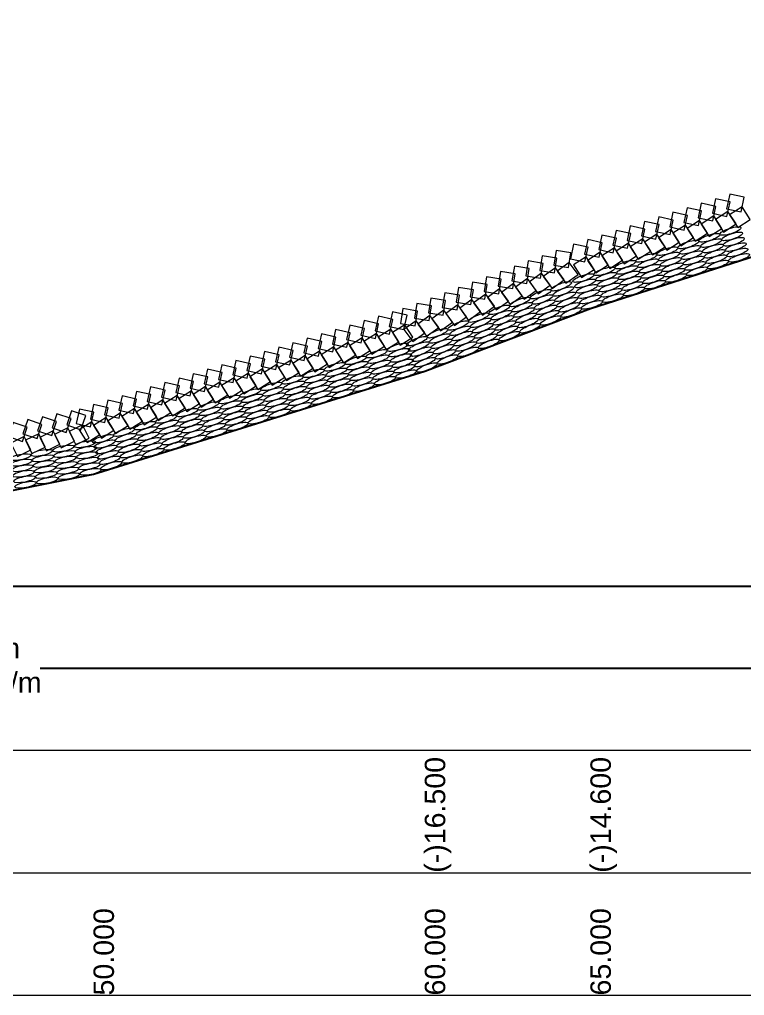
# Model space of a CAD drawing. Header units: inches. Extents: x 89000 to 215000, y -7071 to 0.
# Drawn here: x 164869 to 166642, y -3600 to -1213 of the extents above; entities that cross this region are included whole.
import ezdxf

# ---------------------------------------------------------------- set-up
doc = ezdxf.new("R2010")
doc.units = ezdxf.units.IN
doc.header["$LTSCALE"] = 7
doc.header["$MEASUREMENT"] = 0
for name, color, linetype, lineweight in [('Cross section Data Border', 7, 'Continuous', 9), ('Cross Section Labels', 7, 'Continuous', 9), ('Existing_Bed_Level for Xsection', 7, 'Continuous', 25), ('Long Section Labels', 7, 'Continuous', 9)]:
    doc.layers.add(name, color=color, linetype=linetype, lineweight=lineweight)
doc.styles.get("Standard").update_dxf_attribs({"font": 'arial.ttf'})
doc.dimstyles.new('Appron Lebeling Style', dxfattribs={"dimtxt": 50, "dimasz": 50, "dimexe": 0.18, "dimexo": 0.0625, "dimgap": 0.09, "dimtad": 0, "dimtih": 1, "dimtoh": 1, "dimdec": 4, "dimzin": 0, "dimdsep": 46, "dimtxsty": 'Standard', "dimcen": 0.09, "dimse1": 1, "dimse2": 1, "dimadec": 0, "dimazin": 0, "dimtfac": 1, "dimtdec": 4, "dimtofl": 0, "dimtmove": 0, "dimatfit": 3, "dimfxl": 1, "dimtolj": 1, "dimtzin": 0, "dimarcsym": 0})
doc.dimstyles.get("Standard").update_dxf_attribs({"dimtxt": 0.18, "dimasz": 0.18, "dimexe": 0.18, "dimexo": 0.0625, "dimgap": 0.09, "dimtad": 0, "dimtih": 1, "dimtoh": 1, "dimdec": 4, "dimzin": 0, "dimdsep": 46, "dimtxsty": 'Standard', "dimcen": 0.09, "dimadec": 0, "dimazin": 0, "dimtfac": 1, "dimtdec": 4, "dimtofl": 0, "dimtmove": 0, "dimatfit": 3, "dimfxl": 1, "dimtolj": 1, "dimtzin": 0, "dimarcsym": 0})

# ---------------------------------------------------------------- blocks, each defined once
blk = doc.blocks.new('*D3')
at = {"layer": 'Cross Section Labels', "color": 0, "lineweight": -2, "transparency": 16777216}
for p, q in [((162246.4, -2600.1), (164441.1, -2600.1)), ((166880.6, -2600.1), (164685.8, -2600.1))]:
    blk.add_line(p, q, dxfattribs=at)
at = {"layer": 'Cross Section Labels', "color": 0, "transparency": 16777216}
for points in [[(162246.4, -2591.7), (162246.4, -2608.4), (162196.4, -2600.1)], [(166880.6, -2591.7), (166880.6, -2608.4), (166930.6, -2600.1)]]:
    blk.add_solid(points, dxfattribs=at)
at = {"layer": 'Defpoints', "color": 0, "transparency": 16777216}
for p in [(162196.4, -690.1), (166930.6, -1745.8), (166930.6, -2600.1)]:
    blk.add_point(p, dxfattribs=at)
at = {"layer": 'Cross Section Labels', "color": 0, "transparency": 16777216, "insert": (164563.5, -2600.1), "char_height": 50, "attachment_point": 5}
blk.add_mtext('\\A1;72.00 m', dxfattribs=at)
blk = doc.blocks.new('*D4')
at = {"layer": 'Cross Section Labels', "color": 0, "lineweight": -2, "transparency": 16777216}
for p, q in [((162246.4, -2800.1), (164207.8, -2800.1)), ((166880.6, -2800.1), (164919.1, -2800.1))]:
    blk.add_line(p, q, dxfattribs=at)
at = {"layer": 'Cross Section Labels', "color": 0, "transparency": 16777216}
for points in [[(162246.4, -2791.7), (162246.4, -2808.4), (162196.4, -2800.1)], [(166880.6, -2791.7), (166880.6, -2808.4), (166930.6, -2800.1)]]:
    blk.add_solid(points, dxfattribs=at)
at = {"layer": 'Defpoints', "color": 0, "transparency": 16777216}
for p in [(162196.4, -690.1), (166930.6, -1745.8), (166930.6, -2800.1)]:
    blk.add_point(p, dxfattribs=at)
at = {"layer": 'Cross Section Labels', "color": 0, "transparency": 16777216, "insert": (164563.5, -2800.1), "char_height": 50, "attachment_point": 5}
blk.add_mtext('\\A1;Block @36.00 m³/m ^JGoo Bag @72.00 m³/m ', dxfattribs=at)

msp = doc.modelspace()

# ---------------------------------------------------------------- linework, layer by layer
at = {"layer": 'Cross section Data Border'}
msp.add_lwpolyline([(160100, -3000.076), (169200, -3000.076), (169200, -3600.076), (160100, -3600.076)], close=True, dxfattribs=at)
msp.add_lwpolyline([(160100, -3300.076), (169200, -3300.076)], dxfattribs=at)
at = {"layer": 'Existing_Bed_Level for Xsection'}
msp.add_lwpolyline([(161000, -668.55), (161162, -591.6), (161283.5, -510.6), (161486, -401.25), (161712.8, -411.78), (161891, -479.01), (162012.5, -543), (162215, -705), (162620, -907.5), (163025, -1272), (163430, -2325), (163835, -2568), (164240, -2487), (164645, -2406), (165050, -2325), (165860, -2073.576), (166265, -1919.676), (166670, -1790.076), (167480, -1652.376), (168290, -1547.076), (169100, -1409.376)], dxfattribs=at)
at = {"layer": 'Long Section Labels'}
for points in [[(166641.17127, -1648.1283), (166605.54729, -1640.41244), (166597.83143, -1676.03642), (166633.45541, -1683.75228)], [(166571.73955, -1670.34645), (166536.11557, -1662.63059), (166528.39971, -1698.25457), (166564.02369, -1705.97043)], [(166606.45541, -1659.23737), (166570.83143, -1651.52151), (166563.11557, -1687.14549), (166598.73955, -1694.86135)], [(166502.30783, -1692.5646), (166466.68385, -1684.84874), (166458.96799, -1720.47272), (166494.59197, -1728.18858)], [(166537.02369, -1681.45552), (166501.39971, -1673.73966), (166493.68385, -1709.36364), (166529.30783, -1717.0795)], [(166566.64467, -1693.82858), (166535.99092, -1713.5504), (166555.71274, -1744.20415), (166586.36649, -1724.48233)], [(166601.36053, -1682.71951), (166570.70678, -1702.44133), (166590.4286, -1733.09508), (166621.08235, -1713.37326)], [(166636.07639, -1671.61043), (166605.42264, -1691.33225), (166625.14446, -1721.986), (166655.79821, -1702.26418)], [(166398.16025, -1725.89182), (166362.53626, -1718.17596), (166354.82041, -1753.79994), (166390.44439, -1761.5158)], [(166432.87611, -1714.78275), (166397.25212, -1707.06689), (166389.53627, -1742.69087), (166425.16025, -1750.40673)], [(166467.59197, -1703.67367), (166431.96798, -1695.95781), (166424.25213, -1731.58179), (166459.87611, -1739.29765)], [(166497.21295, -1716.04673), (166466.5592, -1735.76855), (166486.28102, -1766.4223), (166516.93477, -1746.70048)], [(166531.92881, -1704.93766), (166501.27506, -1724.65948), (166520.99688, -1755.31323), (166551.65063, -1735.59141)], [(166328.72853, -1748.10997), (166293.10454, -1740.39411), (166285.38868, -1776.0181), (166321.01267, -1783.73395)], [(166363.44439, -1737.0009), (166327.8204, -1729.28504), (166320.10455, -1764.90902), (166355.72853, -1772.62488)], [(166427.78123, -1738.26488), (166397.12748, -1757.9867), (166416.8493, -1788.64045), (166447.50304, -1768.91863)], [(166462.49709, -1727.15581), (166431.84334, -1746.87763), (166451.56516, -1777.53138), (166482.21891, -1757.80956)], [(166259.2968, -1770.32812), (166223.67282, -1762.61226), (166215.95696, -1798.23625), (166251.58095, -1805.95211)], [(166294.01266, -1759.21905), (166258.38868, -1751.50319), (166250.67282, -1787.12717), (166286.29681, -1794.84303)], [(166358.34951, -1760.48304), (166327.69576, -1780.20485), (166347.41757, -1810.8586), (166378.07132, -1791.13679)], [(166393.06537, -1749.37396), (166362.41162, -1769.09578), (166382.13343, -1799.74953), (166412.78718, -1780.02771)], [(166217.25413, -1783.79371), (166181.26884, -1777.99185), (166175.46698, -1813.97714), (166211.45227, -1819.77899)], [(166288.91779, -1782.70119), (166258.26404, -1802.423), (166277.98585, -1833.07675), (166308.6396, -1813.35494)], [(166323.63365, -1771.59211), (166292.9799, -1791.31393), (166312.70171, -1821.96768), (166343.35546, -1802.24586)], [(166149.1084, -1809.68908), (166113.12312, -1803.88722), (166107.32126, -1839.87251), (166143.30655, -1845.67437)], [(166183.18127, -1796.74139), (166147.19598, -1790.93954), (166141.39412, -1826.92482), (166177.37941, -1832.72668)], [(166213.42091, -1807.51448), (166183.86444, -1828.84562), (166205.19558, -1858.40209), (166234.75205, -1837.07095)], [(166254.20193, -1793.81026), (166223.54818, -1813.53208), (166243.26999, -1844.18583), (166273.92374, -1824.46401)], [(166080.96268, -1835.58446), (166044.97739, -1829.7826), (166039.17554, -1865.76789), (166075.16082, -1871.56974)], [(166115.03554, -1822.63677), (166079.05026, -1816.83491), (166073.2484, -1852.8202), (166109.23368, -1858.62206)], [(166145.27518, -1833.40985), (166115.71871, -1854.74099), (166137.04985, -1884.29746), (166166.60632, -1862.96632)], [(166179.34805, -1820.46216), (166149.79157, -1841.79331), (166171.12272, -1871.34978), (166200.67919, -1850.01863)], [(166012.81696, -1861.47983), (165976.83167, -1855.67797), (165971.02981, -1891.66326), (166007.0151, -1897.46512)], [(166046.88982, -1848.53214), (166010.90453, -1842.73028), (166005.10267, -1878.71557), (166041.08796, -1884.51743)], [(166077.12946, -1859.30523), (166047.57299, -1880.63637), (166068.90413, -1910.19284), (166098.4606, -1888.8617)], [(166111.20232, -1846.35754), (166081.64585, -1867.68868), (166102.97699, -1897.24515), (166132.53346, -1875.91401)], [(165944.67124, -1887.37521), (165908.68595, -1881.57335), (165902.88409, -1917.55863), (165938.86938, -1923.36049)], [(165978.7441, -1874.42752), (165942.75881, -1868.62566), (165936.95695, -1904.61095), (165972.94224, -1910.41281)], [(166008.98374, -1885.2006), (165979.42727, -1906.53174), (166000.75841, -1936.08821), (166030.31488, -1914.75707)], [(166043.0566, -1872.25291), (166013.50013, -1893.58405), (166034.83127, -1923.14052), (166064.38774, -1901.80938)], [(165876.52551, -1913.27058), (165840.54022, -1907.46872), (165834.73837, -1943.45401), (165870.72365, -1949.25587)], [(165910.59837, -1900.32289), (165874.61309, -1894.52103), (165868.81123, -1930.50632), (165904.79652, -1936.30818)], [(165974.91088, -1898.14829), (165945.35441, -1919.47943), (165966.68555, -1949.0359), (165996.24202, -1927.70476)], [(165816.83129, -1936.21819), (165781.27605, -1928.19154), (165773.2494, -1963.74679), (165808.80465, -1971.77343)], [(165842.45265, -1926.21827), (165806.46736, -1920.41641), (165800.6655, -1956.4017), (165836.65079, -1962.20356)], [(165906.76515, -1924.04366), (165877.20868, -1945.3748), (165898.53982, -1974.93127), (165928.09629, -1953.60013)], [(165940.83801, -1911.09598), (165911.28154, -1932.42712), (165932.61269, -1961.98359), (165962.16916, -1940.65245)], [(165747.2082, -1957.82919), (165711.65296, -1949.80255), (165703.62632, -1985.35779), (165739.18156, -1993.38444)], [(165782.01975, -1947.02369), (165746.4645, -1938.99705), (165738.43786, -1974.55229), (165773.99311, -1982.57893)], [(165838.61943, -1949.93904), (165809.06296, -1971.27018), (165830.3941, -2000.82665), (165859.95057, -1979.49551)], [(165872.69229, -1936.99135), (165843.13582, -1958.32249), (165864.46696, -1987.87896), (165894.02343, -1966.54782)], [(165677.58512, -1979.4402), (165642.02987, -1971.41356), (165634.00323, -2006.9688), (165669.55847, -2014.99544)], [(165712.39666, -1968.6347), (165676.84142, -1960.60805), (165668.81477, -1996.1633), (165704.37002, -2004.18994)], [(165776.72001, -1970.46044), (165745.89521, -1989.91383), (165765.3486, -2020.73863), (165796.1734, -2001.28524)], [(165811.53156, -1959.65494), (165780.70676, -1979.10833), (165800.16015, -2009.93312), (165830.98495, -1990.47974)], [(165573.15048, -2011.85671), (165537.59524, -2003.83007), (165529.5686, -2039.38531), (165565.12384, -2047.41195)], [(165607.96203, -2001.05121), (165572.40678, -1993.02456), (165564.38014, -2028.57981), (165599.93539, -2036.60645)], [(165642.77357, -1990.2457), (165607.21833, -1982.21906), (165599.19168, -2017.7743), (165634.74693, -2025.80095)], [(165672.28538, -2002.87695), (165641.46058, -2022.33034), (165660.91397, -2053.15514), (165691.73877, -2033.70175)], [(165707.09692, -1992.07145), (165676.27213, -2011.52484), (165695.72552, -2042.34963), (165726.55031, -2022.89624)], [(165741.90847, -1981.26594), (165711.08367, -2000.71933), (165730.53706, -2031.54413), (165761.36186, -2012.09074)], [(165503.5274, -2033.46772), (165467.97215, -2025.44107), (165459.94551, -2060.99632), (165495.50075, -2069.02296)], [(165538.33894, -2022.66221), (165502.78369, -2014.63557), (165494.75705, -2050.19081), (165530.3123, -2058.21746)], [(165602.66229, -2024.48796), (165571.83749, -2043.94135), (165591.29088, -2074.76614), (165622.11568, -2055.31275)], [(165637.47384, -2013.68245), (165606.64904, -2033.13584), (165626.10243, -2063.96064), (165656.92722, -2044.50725)], [(165433.90431, -2055.07872), (165398.34906, -2047.05208), (165390.32242, -2082.60732), (165425.87766, -2090.63397)], [(165468.71585, -2044.27322), (165433.16061, -2036.24658), (165425.13396, -2071.80182), (165460.68921, -2079.82846)], [(165533.0392, -2046.09896), (165502.21441, -2065.55235), (165521.6678, -2096.37715), (165552.49259, -2076.92376)], [(165567.85075, -2035.29346), (165537.02595, -2054.74685), (165556.47934, -2085.57165), (165587.30414, -2066.11826)], [(165364.28122, -2076.68973), (165328.72597, -2068.66308), (165320.69933, -2104.21833), (165356.25458, -2112.24497)], [(165399.09276, -2065.88423), (165363.53752, -2057.85758), (165355.51088, -2093.41283), (165391.06612, -2101.43947)], [(165463.41612, -2067.70997), (165432.59132, -2087.16336), (165452.04471, -2117.98816), (165482.8695, -2098.53477)], [(165498.22766, -2056.90447), (165467.40286, -2076.35786), (165486.85625, -2107.18265), (165517.68105, -2087.72926)], [(165294.65813, -2098.30074), (165259.10289, -2090.27409), (165251.07624, -2125.82934), (165286.63149, -2133.85598)], [(165329.46968, -2087.49523), (165293.91443, -2079.46859), (165285.88779, -2115.02383), (165321.44303, -2123.05048)], [(165358.98148, -2100.12648), (165328.15669, -2119.57987), (165347.61008, -2150.40467), (165378.43487, -2130.95128)], [(165393.79303, -2089.32098), (165362.96823, -2108.77437), (165382.42162, -2139.59916), (165413.24642, -2120.14577)], [(165428.60457, -2078.51547), (165397.77977, -2097.96886), (165417.23316, -2128.79366), (165448.05796, -2109.34027)], [(165190.2235, -2130.71724), (165154.66825, -2122.6906), (165146.64161, -2158.24585), (165182.19686, -2166.27249)], [(165225.03504, -2119.91174), (165189.4798, -2111.8851), (165181.45315, -2147.44034), (165217.0084, -2155.46699)], [(165259.84659, -2109.10624), (165224.29134, -2101.07959), (165216.2647, -2136.63484), (165251.81994, -2144.66148)], [(165289.35839, -2121.73749), (165258.5336, -2141.19088), (165277.98699, -2172.01567), (165308.81178, -2152.56228)], [(165324.16994, -2110.93198), (165293.34514, -2130.38537), (165312.79853, -2161.21017), (165343.62333, -2141.75678)], [(165120.60041, -2152.32825), (165085.04517, -2144.30161), (165077.01852, -2179.85685), (165112.57377, -2187.8835)], [(165155.41196, -2141.52275), (165119.85671, -2133.4961), (165111.83007, -2169.05135), (165147.38531, -2177.07799)], [(165219.73531, -2143.34849), (165188.91051, -2162.80188), (165208.3639, -2193.62668), (165239.1887, -2174.17329)], [(165254.54685, -2132.54299), (165223.72205, -2151.99638), (165243.17544, -2182.82118), (165274.00024, -2163.36779)], [(165030.84808, -2181.99829), (164996.31325, -2170.3386), (164984.65357, -2204.87343), (165019.1884, -2216.53311)], [(165050.97732, -2173.93926), (165015.42208, -2165.91261), (165007.39543, -2201.46786), (165042.95068, -2209.4945)], [(165085.78887, -2163.13375), (165050.23362, -2155.10711), (165042.20698, -2190.66236), (165077.76222, -2198.689)], [(165150.11222, -2164.9595), (165119.28742, -2184.41289), (165138.74081, -2215.23769), (165169.56561, -2195.7843)], [(165184.92376, -2154.154), (165154.09897, -2173.60739), (165173.55235, -2204.43218), (165204.37715, -2184.97879)], [(164923.62158, -2203.44358), (164889.08675, -2191.7839), (164877.42707, -2226.31873), (164911.9619, -2237.97841)], [(164959.36375, -2196.29515), (164924.82892, -2184.63547), (164913.16924, -2219.1703), (164947.70406, -2230.82998)], [(164995.10591, -2189.14672), (164960.57108, -2177.48704), (164948.9114, -2212.02186), (164983.44623, -2223.68155)], [(165080.48913, -2186.57051), (165049.66433, -2206.0239), (165069.11772, -2236.84869), (165099.94252, -2217.3953)], [(165115.30067, -2175.765), (165084.47588, -2195.21839), (165103.92927, -2226.04319), (165134.75406, -2206.5898)], [(164887.87941, -2210.59202), (164853.34459, -2198.93234), (164841.68491, -2233.46716), (164876.21973, -2245.12685)], [(164951.66929, -2219.05836), (164918.9984, -2235.22053), (164935.16056, -2267.89142), (164967.83145, -2251.72925)], [(164987.41145, -2211.90993), (164954.74056, -2228.0721), (164970.90273, -2260.74298), (165003.57362, -2244.58082)], [(165023.15362, -2204.7615), (164990.48273, -2220.92366), (165006.64489, -2253.59455), (165039.31578, -2237.43239)], [(165045.67759, -2197.37601), (165014.85279, -2216.8294), (165034.30618, -2247.6542), (165065.13098, -2228.20081)], [(164880.18496, -2233.35523), (164847.51407, -2249.51739), (164863.67623, -2282.18828), (164896.34712, -2266.02612)], [(164915.92712, -2226.2068), (164883.25623, -2242.36896), (164899.4184, -2275.03985), (164932.08929, -2258.87769)]]:
    msp.add_lwpolyline(points, close=True, dxfattribs=at)
for centre, major_axis in [((166555.97904, -1747.04456), (25.67431, 8.21578)), ((166607.32765, -1730.61301), (25.67431, 8.21578)), ((166611.52441, -1743.72789), (25.67431, 8.21578)), ((166504.63042, -1763.47612), (25.67431, 8.21578)), ((166508.82718, -1776.591), (25.67431, 8.21578)), ((166560.1758, -1760.15945), (25.67431, 8.21578)), ((166564.37256, -1773.27433), (25.67431, 8.21578)), ((166615.72118, -1756.84277), (25.67431, 8.21578)), ((166619.91794, -1769.95765), (25.67431, 8.21578)), ((166401.93319, -1796.33923), (25.67431, 8.21578)), ((166453.28181, -1779.90768), (25.67431, 8.21578)), ((166457.47857, -1793.02256), (25.67431, 8.21578)), ((166513.02395, -1789.70588), (25.67431, 8.21578)), ((166568.56932, -1786.38921), (25.67431, 8.21578)), ((166572.76608, -1799.50409), (25.67431, 8.21578)), ((166624.1147, -1783.07253), (25.67431, 8.21578)), ((166628.31146, -1796.18741), (25.67431, 8.21578)), ((166350.58458, -1812.77079), (25.67431, 8.21578)), ((166406.12996, -1809.45412), (25.67431, 8.21578)), ((166410.32672, -1822.569), (25.67431, 8.21578)), ((166461.67533, -1806.13744), (25.67431, 8.21578)), ((166465.87209, -1819.25232), (25.67431, 8.21578)), ((166517.22071, -1802.82076), (25.67431, 8.21578)), ((166521.41747, -1815.93564), (25.67431, 8.21578)), ((166576.96285, -1812.61897), (25.67431, 8.21578)), ((166247.88735, -1845.6339), (25.67431, 8.21578)), ((166299.23596, -1829.20235), (25.67431, 8.21578)), ((166303.43273, -1842.31723), (25.67431, 8.21578)), ((166354.78134, -1825.88567), (25.67431, 8.21578)), ((166358.9781, -1839.00055), (25.67431, 8.21578)), ((166414.52348, -1835.68388), (25.67431, 8.21578)), ((166418.72024, -1848.79876), (25.67431, 8.21578)), ((166470.06886, -1832.3672), (25.67431, 8.21578)), ((166474.26562, -1845.48208), (25.67431, 8.21578)), ((166525.61423, -1829.05052), (25.67431, 8.21578)), ((166193.55901, -1865.80482), (25.19877, 9.57553)), ((166252.08411, -1858.74879), (25.67431, 8.21578)), ((166256.28087, -1871.86367), (25.67431, 8.21578)), ((166307.62949, -1855.43211), (25.67431, 8.21578)), ((166311.82625, -1868.54699), (25.67431, 8.21578)), ((166363.17486, -1852.11543), (25.67431, 8.21578)), ((166367.37163, -1865.23031), (25.67431, 8.21578)), ((166422.917, -1861.91364), (25.67431, 8.21578)), ((166143.16146, -1884.95589), (25.19877, 9.57553)), ((166148.05281, -1897.82786), (25.19877, 9.57553)), ((166198.45036, -1878.67679), (25.19877, 9.57553)), ((166203.34171, -1891.54876), (25.19877, 9.57553)), ((166260.47764, -1884.97855), (25.67431, 8.21578)), ((166316.02301, -1881.66187), (25.67431, 8.21578)), ((166320.21977, -1894.77675), (25.67431, 8.21578)), ((166371.56839, -1878.34519), (25.67431, 8.21578)), ((166092.76391, -1904.10696), (25.19877, 9.57553)), ((166097.65526, -1916.97893), (25.19877, 9.57553)), ((166152.94416, -1910.69983), (25.19877, 9.57553)), ((166208.23305, -1904.42073), (25.19877, 9.57553)), ((166213.1244, -1917.2927), (25.19877, 9.57553)), ((166264.6744, -1898.09343), (25.67431, 8.21578)), ((166268.87116, -1911.20831), (25.67431, 8.21578)), ((165991.96882, -1942.4091), (25.19877, 9.57553)), ((166042.36636, -1923.25803), (25.19877, 9.57553)), ((166047.25771, -1936.13), (25.19877, 9.57553)), ((166102.54661, -1929.8509), (25.19877, 9.57553)), ((166107.43796, -1942.72287), (25.19877, 9.57553)), ((166157.83551, -1923.5718), (25.19877, 9.57553)), ((166162.72685, -1936.44377), (25.19877, 9.57553)), ((166218.01575, -1930.16467), (25.19877, 9.57553)), ((165941.57127, -1961.56017), (25.19877, 9.57553)), ((165996.86016, -1955.28107), (25.19877, 9.57553)), ((166001.75151, -1968.15304), (25.19877, 9.57553)), ((166052.14906, -1949.00197), (25.19877, 9.57553)), ((166057.04041, -1961.87394), (25.19877, 9.57553)), ((166112.32931, -1955.59484), (25.19877, 9.57553)), ((166117.22065, -1968.46681), (25.19877, 9.57553)), ((166167.6182, -1949.31574), (25.19877, 9.57553)), ((165891.17372, -1980.71123), (25.19877, 9.57553)), ((165896.06507, -1993.5832), (25.19877, 9.57553)), ((165946.46262, -1974.43214), (25.19877, 9.57553)), ((165951.35397, -1987.30411), (25.19877, 9.57553)), ((166006.64286, -1981.02501), (25.19877, 9.57553)), ((166011.53421, -1993.89698), (25.19877, 9.57553)), ((166061.93176, -1974.74591), (25.19877, 9.57553)), ((166066.82311, -1987.61788), (25.19877, 9.57553)), ((165793.90348, -2014.79278), (25.74507, 7.99127)), ((165840.77617, -1999.8623), (25.19877, 9.57553)), ((165845.66752, -2012.73427), (25.19877, 9.57553)), ((165900.95642, -2006.45517), (25.19877, 9.57553)), ((165956.24531, -2000.17607), (25.19877, 9.57553)), ((165961.13666, -2013.04804), (25.19877, 9.57553)), ((166016.42556, -2006.76895), (25.19877, 9.57553)), ((165742.41334, -2030.77532), (25.74507, 7.99127)), ((165797.98556, -2027.94381), (25.74507, 7.99127)), ((165850.55887, -2025.60624), (25.19877, 9.57553)), ((165855.45022, -2038.47821), (25.19877, 9.57553)), ((165905.84777, -2019.32714), (25.19877, 9.57553)), ((165910.73911, -2032.19911), (25.19877, 9.57553)), ((165966.02801, -2025.92001), (25.19877, 9.57553)), ((165639.43306, -2062.7404), (25.74507, 7.99127)), ((165690.9232, -2046.75786), (25.74507, 7.99127)), ((165695.00528, -2059.90889), (25.74507, 7.99127)), ((165746.49542, -2043.92635), (25.74507, 7.99127)), ((165750.5775, -2057.07738), (25.74507, 7.99127)), ((165802.06764, -2041.09484), (25.74507, 7.99127)), ((165806.14972, -2054.24586), (25.74507, 7.99127)), ((165860.34157, -2051.35018), (25.19877, 9.57553)), ((165865.23291, -2064.22215), (25.19877, 9.57553)), ((165915.63046, -2045.07108), (25.19877, 9.57553)), ((165587.94291, -2078.72294), (25.74507, 7.99127)), ((165643.51513, -2075.89143), (25.74507, 7.99127)), ((165699.08736, -2073.05992), (25.74507, 7.99127)), ((165703.16943, -2086.21094), (25.74507, 7.99127)), ((165754.65958, -2070.2284), (25.74507, 7.99127)), ((165758.74166, -2083.37943), (25.74507, 7.99127)), ((165810.2318, -2067.39689), (25.74507, 7.99127)), ((165814.31388, -2080.54792), (25.74507, 7.99127)), ((165484.96263, -2110.68802), (25.74507, 7.99127)), ((165536.45277, -2094.70548), (25.74507, 7.99127)), ((165540.53485, -2107.85651), (25.74507, 7.99127)), ((165592.02499, -2091.87397), (25.74507, 7.99127)), ((165596.10707, -2105.025), (25.74507, 7.99127)), ((165647.59721, -2089.04246), (25.74507, 7.99127)), ((165651.67929, -2102.19348), (25.74507, 7.99127)), ((165707.25151, -2099.36197), (25.74507, 7.99127)), ((165762.82373, -2096.53046), (25.74507, 7.99127)), ((165433.47249, -2126.67056), (25.74507, 7.99127)), ((165489.04471, -2123.83905), (25.74507, 7.99127)), ((165544.61693, -2121.00754), (25.74507, 7.99127)), ((165548.69901, -2134.15856), (25.74507, 7.99127)), ((165600.18915, -2118.17602), (25.74507, 7.99127)), ((165604.27123, -2131.32705), (25.74507, 7.99127)), ((165655.76137, -2115.34451), (25.74507, 7.99127)), ((165659.84345, -2128.49554), (25.74507, 7.99127)), ((165711.33359, -2112.513), (25.74507, 7.99127)), ((165330.49221, -2158.63564), (25.74507, 7.99127)), ((165381.98235, -2142.6531), (25.74507, 7.99127)), ((165386.06443, -2155.80413), (25.74507, 7.99127)), ((165437.55457, -2139.82159), (25.74507, 7.99127)), ((165441.63665, -2152.97262), (25.74507, 7.99127)), ((165493.12679, -2136.99008), (25.74507, 7.99127)), ((165497.20887, -2150.1411), (25.74507, 7.99127)), ((165552.78109, -2147.30959), (25.74507, 7.99127)), ((165608.35331, -2144.47808), (25.74507, 7.99127)), ((165279.00206, -2174.61818), (25.74507, 7.99127)), ((165334.57429, -2171.78667), (25.74507, 7.99127)), ((165390.14651, -2168.95516), (25.74507, 7.99127)), ((165394.22858, -2182.10618), (25.74507, 7.99127)), ((165445.71873, -2166.12364), (25.74507, 7.99127)), ((165449.80081, -2179.27467), (25.74507, 7.99127)), ((165501.29095, -2163.29213), (25.74507, 7.99127)), ((165505.37303, -2176.44316), (25.74507, 7.99127)), ((165556.86317, -2160.46062), (25.74507, 7.99127)), ((165176.02178, -2206.58326), (25.74507, 7.99127)), ((165227.51192, -2190.60072), (25.74507, 7.99127)), ((165231.594, -2203.75175), (25.74507, 7.99127)), ((165283.08414, -2187.76921), (25.74507, 7.99127)), ((165287.16622, -2200.92024), (25.74507, 7.99127)), ((165338.65636, -2184.9377), (25.74507, 7.99127)), ((165342.73844, -2198.08872), (25.74507, 7.99127)), ((165398.31066, -2195.25721), (25.74507, 7.99127)), ((165453.88288, -2192.4257), (25.74507, 7.99127)), ((165124.53164, -2222.5658), (25.74507, 7.99127)), ((165180.10386, -2219.73429), (25.74507, 7.99127)), ((165235.67608, -2216.90278), (25.74507, 7.99127)), ((165239.75816, -2230.0538), (25.74507, 7.99127)), ((165291.2483, -2214.07126), (25.74507, 7.99127)), ((165295.33038, -2227.22229), (25.74507, 7.99127)), ((165346.82052, -2211.23975), (25.74507, 7.99127)), ((165350.9026, -2224.39078), (25.74507, 7.99127)), ((165402.39274, -2208.40824), (25.74507, 7.99127)), ((165028.98961, -2251.96723), (26.43332, 5.28666)), ((165073.0415, -2238.54834), (25.74507, 7.99127)), ((165077.12358, -2251.69937), (25.74507, 7.99127)), ((165128.61372, -2235.71683), (25.74507, 7.99127)), ((165132.6958, -2248.86786), (25.74507, 7.99127)), ((165184.18594, -2232.88532), (25.74507, 7.99127)), ((165188.26802, -2246.03634), (25.74507, 7.99127)), ((165243.84024, -2243.20483), (25.74507, 7.99127)), ((165299.41246, -2240.37332), (25.74507, 7.99127)), ((164923.25634, -2273.11388), (26.43332, 5.28666)), ((164976.12298, -2262.54056), (26.43332, 5.28666)), ((164978.8235, -2276.04315), (26.43332, 5.28666)), ((165031.69013, -2265.46982), (26.43332, 5.28666)), ((165081.20566, -2264.8504), (25.74507, 7.99127)), ((165085.28774, -2278.00142), (25.74507, 7.99127)), ((165136.77788, -2262.01888), (25.74507, 7.99127)), ((165140.85996, -2275.16991), (25.74507, 7.99127)), ((165192.3501, -2259.18737), (25.74507, 7.99127)), ((165196.43218, -2272.3384), (25.74507, 7.99127)), ((165247.92232, -2256.35586), (25.74507, 7.99127)), ((164870.38971, -2283.68721), (26.43332, 5.28666)), ((164873.09023, -2297.18981), (26.43332, 5.28666)), ((164925.95686, -2286.61648), (26.43332, 5.28666)), ((164928.65738, -2300.11907), (26.43332, 5.28666)), ((164981.52402, -2289.54575), (26.43332, 5.28666)), ((165034.39065, -2278.97242), (26.43332, 5.28666)), ((165037.09117, -2292.47502), (26.43332, 5.28666)), ((165089.36981, -2291.15245), (25.74507, 7.99127)), ((165144.94204, -2288.32094), (25.74507, 7.99127)), ((164875.79075, -2310.6924), (26.43332, 5.28666)), ((164878.49127, -2324.195), (26.43332, 5.28666)), ((164931.3579, -2313.62167), (26.43332, 5.28666)), ((164984.22453, -2303.04834), (26.43332, 5.28666)), ((164986.92505, -2316.55094), (26.43332, 5.28666)), ((165039.79169, -2305.97761), (26.43332, 5.28666)), ((165042.49221, -2319.48021), (26.43332, 5.28666)), ((165093.45189, -2304.30348), (25.74507, 7.99127)), ((164881.19179, -2337.69759), (26.43332, 5.28666)), ((164934.05842, -2327.12427), (26.43332, 5.28666)), ((164936.75894, -2340.62686), (26.43332, 5.28666)), ((164989.62557, -2330.05354), (26.43332, 5.28666)), ((164883.8923, -2351.20019), (26.43332, 5.28666))]:
    msp.add_ellipse(centre, major_axis=major_axis, ratio=0.255, dxfattribs=at)

# ---------------------------------------------------------------- texts
at = {"layer": 'Long Section Labels', "char_height": 50, "attachment_point": 1, "rotation": 90}
for s, insert in [('(-)16.500', (165860, -3300.076)), ('(-)14.600', (166265, -3300.076)), ('50.000', (165050, -3600.076)), ('60.000', (165860, -3600.076)), ('65.000', (166265, -3600.076))]:
    msp.add_mtext(s, dxfattribs=dict(at, insert=insert))

# ---------------------------------------------------------------- dimensions: what is measured, and where the dimension line sits
at = {"layer": 'Cross Section Labels'}
for base, text, picture, middle in [((166930.55009, -2600.076), '72.00 m', '*D3', (164563.46004, -2600.076)), ((166930.55009, -2800.076), 'Block @36.00 m³/m ^JGoo Bag @72.00 m³/m ', '*D4', (164563.46004, -2800.076))]:
    dim = msp.add_linear_dim(base=base, p1=(162196.37, -690.096), p2=(166930.55009, -1745.78249), text=text, dimstyle='Appron Lebeling Style', dxfattribs=at)
    dim.commit()
    dim.dimension.update_dxf_attribs({"geometry": picture, "text_midpoint": middle})

# ---------------------------------------------------------------- leaders
at = {"layer": 'Cross Section Labels', "annotation_type": 0, "has_hookline": 1, "hookline_direction": 0}
for points, text_width in [([(163280.71496, -1660.81106), (163280.71496, -447.096), (163580.62496, -447.096)], 2510.77763), ([(164147.04135, -2491.84641), (164147.04135, -609.096), (164446.95135, -609.096)], 2340.17735)]:
    msp.add_leader(points, dimstyle='Standard', override={"dimasz": 72}, dxfattribs=dict(at, text_width=text_width))

doc.saveas('drawing.dxf')
